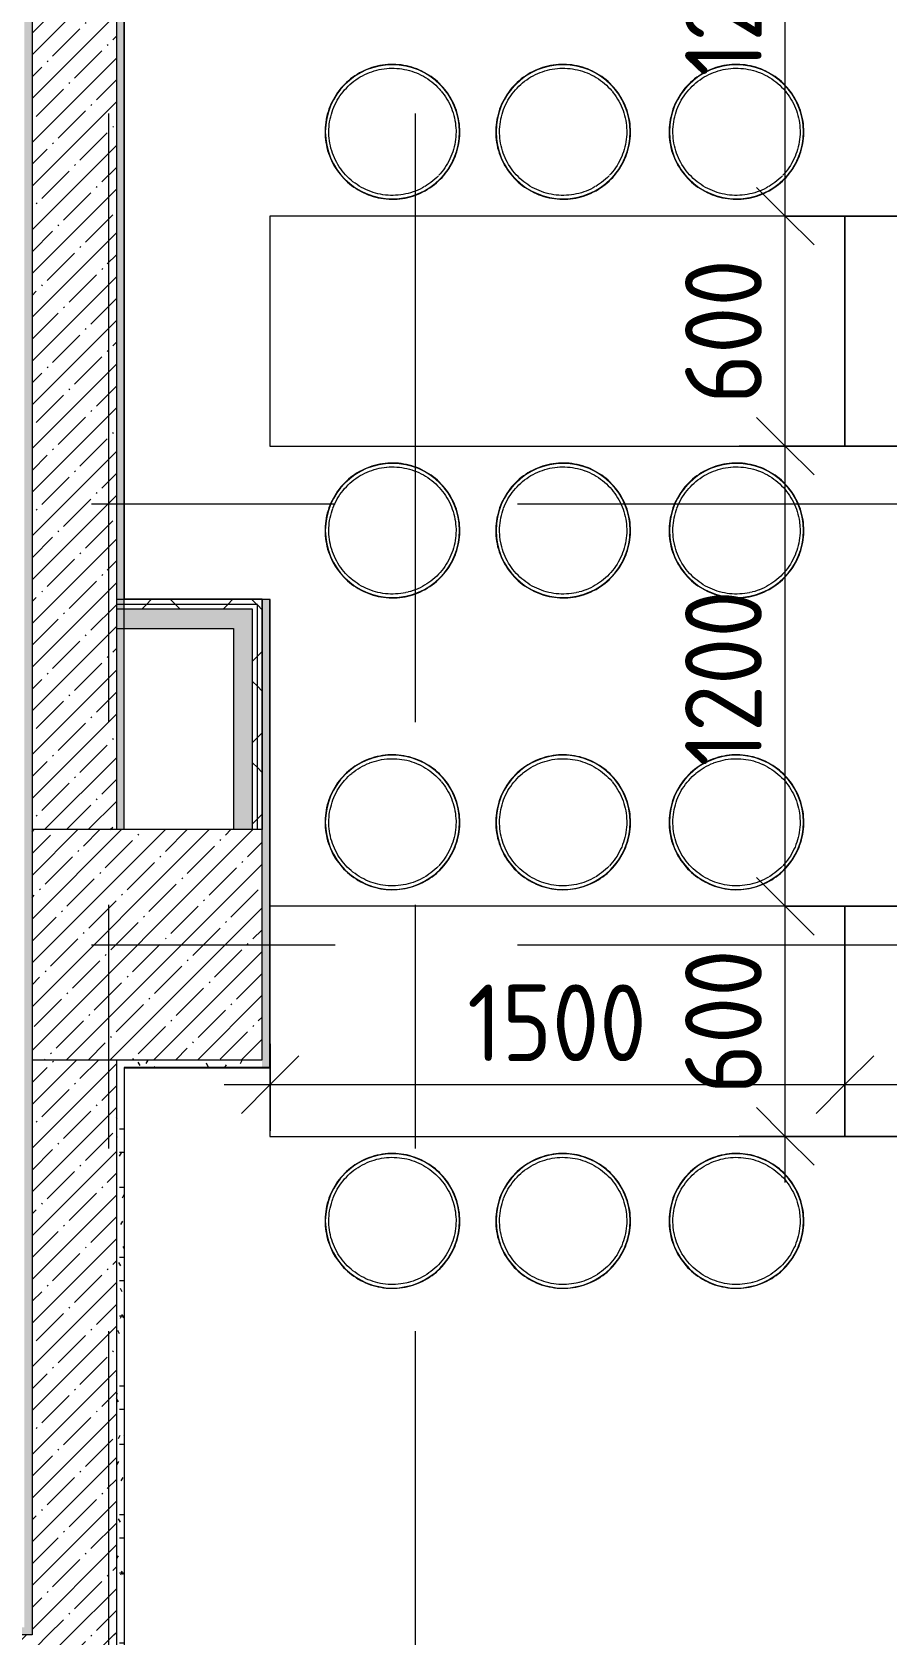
# Model space of a CAD drawing. Header units: millimetres. Extents: x 35840 to 252964, y -8553 to 29000.
# Drawn here: x 42160 to 44389, y 15200 to 19380 of the extents above; entities that cross this region are included whole.
import ezdxf

# ---------------------------------------------------------------- set-up
doc = ezdxf.new("R2010")
doc.units = ezdxf.units.MM
doc.linetypes.add('Осевая', pattern=[3175, 635, -476.25, 1587.5, -476.25])
for name, color, linetype, lineweight in [('A-ANNO-DIMS', 7, 'Continuous', 9), ('A-ANNO-DIMS-100', 7, 'Continuous', 9), ('A-WALL', 7, 'Continuous', 9), ('I-WALL', 7, 'Continuous', 9), ('S-COLS', 7, 'Continuous', 9), ('Оси-2', 7, 'Осевая', 9)]:
    doc.layers.add(name, color=color, linetype=linetype, lineweight=lineweight)
for name, color, linetype, lineweight, true_color in [('A-WALL-1', 9, 'Continuous', 9, 0x808080), ('A-WALL-FNSH-1', 9, 'Continuous', 9, 0x808080), ('I-FURN-1', 9, 'Continuous', 9, 0x808080)]:
    doc.layers.add(name, color=color, linetype=linetype, lineweight=lineweight, true_color=true_color)
doc.styles.add('ISOCPEUR_1', font='isocpeur.ttf', dxfattribs={"width": 0.9, "height": 200})
doc.dimstyles.new('ISO-2_0_0_9К_Средний_округл2', dxfattribs={"dimscale": 304.8, "dimtxt": 199.196235, "dimasz": 0.492126, "dimexe": 0.393701, "dimexo": 0, "dimgap": 0, "dimtad": 1, "dimdec": 0, "dimrnd": 10, "dimzin": 0, "dimdsep": 46, "dimtxsty": 'ISOCPEUR_1', "dimblk1": 'OBLIQUE', "dimblk2": 'OBLIQUE', "dimsah": 1, "dimcen": 0.09, "dimdle": 0.393701, "dimazin": 0, "dimtfac": 1, "dimtdec": 4, "dimtix": 1, "dimtmove": 0, "dimatfit": 3, "dimfxl": 1, "dimtvp": 1, "dimtolj": 1, "dimtzin": 0, "dimarcsym": 2})
pattern_1 = [(45, (600, 0), (-57.02463, 57.02463), []), (45, (657.025, 0), (-57.02463, 57.02463), [100.806, -20.161, 3.353, -16.808])]
pattern_2 = [(0, (600, 0), (121.92, 30.48), [10.058, -81.382, 10.058, -81.382, -487.68]), (0, (600, 0), (121.92, 30.48), [-182.88, 10.058, -172.822, 10.058, -81.382, -213.36]), (0, (600, 0), (121.92, 30.48), [-457.2, 10.058, -50.902, 10.058, -142.342]), (120, (645.72, 15.24), (-87.356454, 90.345817), [10.058, -81.382, 10.058, -81.382, -487.68]), (120, (645.72, 15.24), (-87.356454, 90.345817), [-182.88, 10.058, -172.822, 10.058, -81.382, -213.36]), (120, (645.72, 15.24), (-87.356454, 90.345817), [-457.2, 10.058, -50.902, 10.058, -142.342]), (240, (660.96, 76.2), (-34.563546, -120.825817), [10.058, -81.382, 10.058, -81.382, -487.68]), (240, (660.96, 76.2), (-34.563546, -120.825817), [-182.88, 10.058, -172.822, 10.058, -81.382, -213.36]), (240, (660.96, 76.2), (-34.563546, -120.825817), [-457.2, 10.058, -50.902, 10.058, -142.342])]
pattern_3 = [(45, (600, 0), (-106.066, 106.066), []), (135, (600, 0), (-106.066, -106.066), [])]

# ---------------------------------------------------------------- blocks, each defined once
blk = doc.blocks.new('BSC_Колонна _Прямоугольная - 600х600-V19-План расстановки мебели и оборудования 1 этажа в осях 12-23')
at = {"layer": 'S-COLS'}
h = blk.add_hatch(dxfattribs=at)
h.set_pattern_fill('FP_35', color=256, style=0, pattern_type=2)
h.set_pattern_definition([(45, (-41860, -17000), (-57.02463, 57.02463), []), (45, (-41802.975, -17000), (-57.02463, 57.02463), [100.806, -20.161, 3.353, -16.808])])
h.paths.add_polyline_path([(-300, -300), (300, -300), (300, 300), (-300, 300), (-300, 270.6)])
for p, q in [((300, 300), (-300, 300)), ((-300, 300), (-300, -300)), ((300, -300), (300, 300)), ((-300, -300), (300, -300))]:
    blk.add_line(p, q, dxfattribs=at)
blk = doc.blocks.new('Стол базовый прямоугольный - 1_216п-25420479-План расстановки мебели и оборудования 1 этажа в осях 12-23')
at = {"layer": 'I-FURN-1'}
for p, q in [((750, 300), (-750, 300)), ((-750, 300), (-750, -300)), ((750, -300), (750, 300)), ((-750, -300), (750, -300))]:
    blk.add_line(p, q, dxfattribs=at)
blk = doc.blocks.new('Стол базовый прямоугольный - 1_216п-V95-План расстановки мебели и оборудования 1 этажа в осях 12-23')
at = {"layer": 'I-FURN-1'}
for p, q in [((750, 300), (-750, 300)), ((-750, 300), (-750, -300)), ((750, 119.9), (750, 300)), ((-750, -300), (749.8, -300))]:
    blk.add_line(p, q, dxfattribs=at)
blk = doc.blocks.new('Stool _3_ - Aluminium Stool-V125-План расстановки мебели и оборудования 1 этажа в осях 12-23')
at = {"layer": 'I-FURN-1'}
blk.add_line((-1.2, 165.8), (3.8, 165.7), dxfattribs=at)
at = {"layer": 'I-FURN-1', "flags": 128}
for points in [[(175.8, 0), (175.7, 7), (175.2, 14), (174.5, 21), (173.6, 28), (172.3, 34.9), (170.8, 41.8), (169, 48.6), (166.9, 55.3), (164.5, 61.9), (161.9, 68.5), (159.1, 74.9), (155.9, 81.2), (152.6, 87.4), (148.9, 93.4), (145.1, 99.3), (141, 105), (136.7, 110.5), (132.2, 115.9), (127.4, 121.1), (122.5, 126.1), (117.3, 130.9), (112, 135.5), (106.5, 139.9), (100.8, 144), (95, 147.9), (89, 151.6), (82.9, 155), (76.6, 158.2), (70.2, 161.2), (63.7, 163.9), (57.1, 166.3), (50.4, 168.4), (43.6, 170.3), (36.8, 171.9), (29.9, 173.2), (22.9, 174.3), (15.9, 175.1), (8.9, 175.6), (1.9, 175.8), (-5.1, 175.7), (-12.2, 175.4), (-19.2, 174.8), (-26.1, 173.8), (-33.1, 172.7), (-39.9, 171.2), (-46.8, 169.5), (-53.5, 167.5), (-60.1, 165.2), (-66.7, 162.6), (-73.2, 159.9), (-79.5, 156.8), (-85.7, 153.5), (-91.8, 149.9), (-97.7, 146.2), (-103.5, 142.1), (-109.1, 137.9), (-114.5, 133.4), (-119.7, 128.7), (-124.8, 123.8), (-129.6, 118.7), (-134.3, 113.5), (-138.7, 108), (-142.9, 102.4), (-146.9, 96.6), (-150.6, 90.6), (-154.1, 84.5), (-157.4, 78.3), (-160.4, 71.9), (-163.2, 65.5), (-165.6, 58.9), (-167.9, 52.2), (-169.8, 45.5), (-171.5, 38.6), (-172.9, 31.7), (-174, 24.8), (-174.9, 17.8), (-175.5, 10.8), (-175.8, 3.8), (-175.8, 0)], [(-162.3, 33.7), (-161, 39.4), (-159.3, 45.8), (-157.4, 52.2), (-155.2, 58.4), (-152.7, 64.6), (-150, 70.6), (-147.1, 76.6), (-143.9, 82.4), (-140.5, 88.1), (-136.8, 93.6), (-133, 99), (-128.9, 104.3), (-124.6, 109.3), (-120.2, 114.2), (-115.5, 118.9), (-110.7, 123.5), (-105.9, 127.5)], [(-105.6, 127.8), (-100.4, 131.9), (-95.1, 135.8), (-89.6, 139.5), (-83.9, 143), (-78.1, 146.2), (-72.2, 149.2), (-66.2, 152), (-60.1, 154.5)], [(-59.6, 154.7), (-53.9, 156.8), (-47.5, 158.8), (-41.1, 160.6), (-34.7, 162.1), (-28.2, 163.4), (-21.6, 164.4), (-15, 165.1), (-8.4, 165.6), (-1.8, 165.8)], [(4.8, 165.7), (11.5, 165.4), (18.1, 164.8), (24.6, 164), (31.2, 162.8), (37.7, 161.5), (44.1, 159.8), (50.5, 157.9), (56.7, 155.8), (62.9, 153.4), (69, 150.8)], [(69.3, 150.6), (75, 147.9), (80.8, 144.8), (86.5, 141.4), (92.1, 137.8), (97.6, 134), (102.9, 130), (108, 125.8), (112.9, 121.4), (117.7, 116.8), (122.3, 112), (126.6, 107)], [(127.5, 106), (130.8, 101.9), (134.8, 96.5), (138.5, 91.1), (142.1, 85.5), (145.4, 79.7), (148.4, 73.8), (151.3, 67.8), (153.9, 61.7), (156.2, 55.5), (158.3, 49.2), (160.2, 42.9), (161.7, 36.4), (163.1, 29.9), (164.1, 23.4), (164.9, 16.8), (165.5, 10.2), (165.8, 3.6), (165.8, 0)], [(-175.8, 0), (-175.7, -7), (-175.2, -14), (-174.5, -21), (-173.6, -28), (-172.3, -34.9), (-170.8, -41.8), (-169, -48.6), (-166.9, -55.3), (-164.5, -61.9), (-161.9, -68.5), (-159.1, -74.9), (-155.9, -81.2), (-152.6, -87.4), (-148.9, -93.4), (-145.1, -99.3), (-141, -105), (-136.7, -110.5), (-132.2, -115.9), (-127.4, -121.1), (-122.5, -126.1), (-117.3, -130.9), (-112, -135.5), (-106.5, -139.9), (-100.8, -144), (-95, -147.9), (-89, -151.6), (-82.9, -155), (-76.6, -158.2), (-70.2, -161.2), (-63.7, -163.9), (-57.1, -166.3), (-50.4, -168.4), (-43.6, -170.3), (-36.8, -171.9), (-29.9, -173.2), (-22.9, -174.3), (-15.9, -175.1), (-8.9, -175.6), (-1.9, -175.8), (5.1, -175.7), (12.2, -175.4), (19.2, -174.8), (26.1, -173.8), (33.1, -172.7), (39.9, -171.2), (46.8, -169.5), (53.5, -167.5), (60.1, -165.2), (66.7, -162.6), (73.2, -159.9), (79.5, -156.8), (85.7, -153.5), (91.8, -149.9), (97.7, -146.2), (103.5, -142.1), (109.1, -137.9), (114.5, -133.4), (119.7, -128.7), (124.8, -123.8), (129.6, -118.7), (134.3, -113.5), (138.7, -108), (142.9, -102.4), (146.9, -96.6), (150.6, -90.6), (154.1, -84.5), (157.4, -78.3), (160.4, -71.9), (163.2, -65.5), (165.6, -58.9), (167.9, -52.2), (169.8, -45.5), (171.5, -38.6), (172.9, -31.7), (174, -24.8), (174.9, -17.8), (175.5, -10.8), (175.8, -3.8), (175.8, 0)], [(-165.8, 0), (-165.7, 6.6), (-165.3, 13.2), (-164.6, 19.8), (-163.7, 26.4), (-162.5, 32.9)], [(-44.1, -159.8), (-50.5, -157.9), (-56.7, -155.8), (-62.9, -153.4), (-69, -150.8), (-75, -147.9), (-80.8, -144.8), (-86.5, -141.4), (-92.1, -137.8), (-97.6, -134), (-102.9, -130), (-108, -125.8), (-112.9, -121.4), (-117.7, -116.8), (-122.3, -112), (-126.6, -107), (-130.8, -101.9), (-134.8, -96.5), (-138.5, -91.1), (-142.1, -85.5), (-145.4, -79.7), (-148.4, -73.8), (-151.3, -67.8), (-153.9, -61.7), (-156.2, -55.5), (-158.3, -49.2), (-160.2, -42.9), (-161.7, -36.4), (-163.1, -29.9), (-164.1, -23.4), (-164.9, -16.8), (-165.5, -10.2), (-165.8, -3.6), (-165.8, 0)], [(165.8, 0), (165.7, -6.6), (165.3, -13.2), (164.6, -19.8), (163.7, -26.4), (162.5, -32.9), (161, -39.4), (159.3, -45.8), (157.4, -52.2), (155.2, -58.4), (152.7, -64.6), (150, -70.6), (147.1, -76.6), (143.9, -82.4), (140.5, -88.1), (136.8, -93.6), (133, -99), (128.9, -104.3), (124.6, -109.3), (121, -113.4)], [(119.9, -114.5), (115.5, -118.9), (110.7, -123.5), (105.6, -127.8), (100.4, -131.9), (95.1, -135.8), (89.6, -139.5), (85, -142.3)], [(83.9, -143), (78.1, -146.2), (72.2, -149.2), (66.2, -152), (60.1, -154.5), (53.9, -156.8), (47.5, -158.8), (41.1, -160.6), (34.7, -162.1), (28.2, -163.4), (21.6, -164.4), (15, -165.1), (8.4, -165.6), (1.8, -165.8), (-4.8, -165.7), (-11.5, -165.4), (-18.1, -164.8), (-24.6, -164), (-31.2, -162.8), (-37.7, -161.5), (-44.1, -159.8)]]:
    blk.add_lwpolyline(points, dxfattribs=at)
at = {"layer": 'I-FURN-1'}
for start, end in [(360, 180), (0, 180), (180, 0), (180, 360)]:
    blk.add_arc((0, 0), 175, start, end, dxfattribs=at)
blk = doc.blocks.new('Stool _3_ - Aluminium Stool-V143-План расстановки мебели и оборудования 1 этажа в осях 12-23')
at = {"layer": 'I-FURN-1'}
blk.add_line((-1.2, 165.8), (3.8, 165.7), dxfattribs=at)
at = {"layer": 'I-FURN-1', "flags": 128}
for points in [[(175.8, 0), (175.7, 7), (175.2, 14), (174.5, 21), (173.6, 28), (172.3, 34.9), (170.8, 41.8), (169, 48.6), (166.9, 55.3), (164.5, 61.9), (161.9, 68.5), (159.1, 74.9), (155.9, 81.2), (152.6, 87.4), (148.9, 93.4), (145.1, 99.3), (141, 105), (136.7, 110.5), (132.2, 115.9), (127.4, 121.1), (122.5, 126.1), (117.3, 130.9), (112, 135.5), (106.5, 139.9), (100.8, 144), (95, 147.9), (89, 151.6), (82.9, 155), (76.6, 158.2), (70.2, 161.2), (63.7, 163.9), (57.1, 166.3), (50.4, 168.4), (43.6, 170.3), (36.8, 171.9), (29.9, 173.2), (22.9, 174.3), (15.9, 175.1), (8.9, 175.6), (1.9, 175.8), (-5.1, 175.7), (-12.2, 175.4), (-19.2, 174.8), (-26.1, 173.8), (-33.1, 172.7), (-39.9, 171.2), (-46.8, 169.5), (-53.5, 167.5), (-60.1, 165.2), (-66.7, 162.6), (-73.2, 159.9), (-79.5, 156.8), (-85.7, 153.5), (-91.8, 149.9), (-97.7, 146.2), (-103.5, 142.1), (-109.1, 137.9), (-114.5, 133.4), (-119.7, 128.7), (-124.8, 123.8), (-129.6, 118.7), (-134.3, 113.5), (-138.7, 108), (-142.9, 102.4), (-146.9, 96.6), (-150.6, 90.6), (-154.1, 84.5), (-157.4, 78.3), (-160.4, 71.9), (-163.2, 65.5), (-165.6, 58.9), (-167.9, 52.2), (-169.8, 45.5), (-171.5, 38.6), (-172.9, 31.7), (-174, 24.8), (-174.9, 17.8), (-175.5, 10.8), (-175.8, 3.8), (-175.8, 0)], [(-162.3, 33.7), (-161, 39.4), (-159.3, 45.8), (-157.4, 52.2), (-155.2, 58.4), (-152.7, 64.6), (-150, 70.6), (-147.1, 76.6), (-143.9, 82.4), (-140.5, 88.1), (-136.8, 93.6), (-133, 99), (-128.9, 104.3), (-124.6, 109.3), (-120.2, 114.2), (-115.5, 118.9), (-110.7, 123.5), (-105.9, 127.5)], [(-105.6, 127.8), (-100.4, 131.9), (-95.1, 135.8), (-89.6, 139.5), (-83.9, 143), (-78.1, 146.2), (-72.2, 149.2), (-66.2, 152), (-60.1, 154.5)], [(-59.6, 154.7), (-53.9, 156.8), (-47.5, 158.8), (-41.1, 160.6), (-34.7, 162.1), (-28.2, 163.4), (-21.6, 164.4), (-15, 165.1), (-8.4, 165.6), (-1.8, 165.8)], [(4.8, 165.7), (11.5, 165.4), (18.1, 164.8), (24.6, 164), (31.2, 162.8), (37.7, 161.5), (44.1, 159.8), (50.5, 157.9), (56.7, 155.8), (59.7, 154.6)], [(60, 154.5), (62.9, 153.4), (69, 150.8)], [(69.3, 150.6), (75, 147.9), (80.8, 144.8), (86.5, 141.4), (92.1, 137.8), (97.6, 134), (102.9, 130), (108, 125.8), (112.9, 121.4), (117.7, 116.8), (122.3, 112), (126.6, 107)], [(127.5, 106), (130.8, 101.9), (134.8, 96.5), (138.5, 91.1), (142.1, 85.5), (145.4, 79.7), (148.4, 73.8), (151.3, 67.8), (153.9, 61.7), (156.2, 55.5), (158.3, 49.2), (160.2, 42.9), (161.7, 36.4), (163.1, 29.9), (164.1, 23.4), (164.9, 16.8), (165.5, 10.2), (165.8, 3.6), (165.8, 0)], [(-175.8, 0), (-175.7, -7), (-175.2, -14), (-174.5, -21), (-173.6, -28), (-172.3, -34.9), (-170.8, -41.8), (-169, -48.6), (-166.9, -55.3), (-164.5, -61.9), (-161.9, -68.5), (-159.1, -74.9), (-155.9, -81.2), (-152.6, -87.4), (-148.9, -93.4), (-145.1, -99.3), (-141, -105), (-136.7, -110.5), (-132.2, -115.9), (-127.4, -121.1), (-122.5, -126.1), (-117.3, -130.9), (-112, -135.5), (-106.5, -139.9), (-100.8, -144), (-95, -147.9), (-89, -151.6), (-82.9, -155), (-76.6, -158.2), (-70.2, -161.2), (-63.7, -163.9), (-57.1, -166.3), (-50.4, -168.4), (-43.6, -170.3), (-36.8, -171.9), (-29.9, -173.2), (-22.9, -174.3), (-15.9, -175.1), (-8.9, -175.6), (-1.9, -175.8), (5.1, -175.7), (12.2, -175.4), (19.2, -174.8), (26.1, -173.8), (33.1, -172.7), (39.9, -171.2), (46.8, -169.5), (53.5, -167.5), (60.1, -165.2), (66.7, -162.6), (73.2, -159.9), (79.5, -156.8), (85.7, -153.5), (91.8, -149.9), (97.7, -146.2), (103.5, -142.1), (109.1, -137.9), (114.5, -133.4), (119.7, -128.7), (124.8, -123.8), (129.6, -118.7), (134.3, -113.5), (138.7, -108), (142.9, -102.4), (146.9, -96.6), (150.6, -90.6), (154.1, -84.5), (157.4, -78.3), (160.4, -71.9), (163.2, -65.5), (165.6, -58.9), (167.9, -52.2), (169.8, -45.5), (171.5, -38.6), (172.9, -31.7), (174, -24.8), (174.9, -17.8), (175.5, -10.8), (175.8, -3.8), (175.8, 0)], [(-165.8, 0), (-165.7, 6.6), (-165.3, 13.2), (-164.6, 19.8), (-163.7, 26.4), (-162.5, 32.9)], [(-44.1, -159.8), (-50.5, -157.9), (-56.7, -155.8), (-62.9, -153.4), (-69, -150.8), (-75, -147.9), (-80.8, -144.8), (-86.5, -141.4), (-92.1, -137.8), (-97.6, -134), (-102.9, -130), (-108, -125.8), (-112.9, -121.4), (-117.7, -116.8), (-122.3, -112), (-126.6, -107), (-130.8, -101.9), (-134.8, -96.5), (-138.5, -91.1), (-142.1, -85.5), (-145.4, -79.7), (-148.4, -73.8), (-151.3, -67.8), (-153.9, -61.7), (-156.2, -55.5), (-158.3, -49.2), (-160.2, -42.9), (-161.7, -36.4), (-163.1, -29.9), (-164.1, -23.4), (-164.9, -16.8), (-165.5, -10.2), (-165.8, -3.6), (-165.8, 0)], [(165.8, 0), (165.7, -6.6), (165.3, -13.2), (164.6, -19.8), (163.7, -26.4), (162.5, -32.9), (161, -39.4), (159.3, -45.8), (157.4, -52.2), (155.2, -58.4), (152.7, -64.6), (150, -70.6), (147.1, -76.6), (143.9, -82.4), (140.5, -88.1), (136.8, -93.6), (133, -99), (128.9, -104.3), (124.6, -109.3), (121, -113.4)], [(119.9, -114.5), (115.5, -118.9), (110.7, -123.5), (105.6, -127.8), (100.4, -131.9), (95.1, -135.8), (89.6, -139.5), (85, -142.3)], [(83.9, -143), (78.1, -146.2), (72.2, -149.2), (66.2, -152), (60.1, -154.5), (53.9, -156.8), (47.5, -158.8), (41.1, -160.6), (34.7, -162.1), (28.2, -163.4), (21.6, -164.4), (15, -165.1), (8.4, -165.6), (1.8, -165.8), (-4.8, -165.7), (-11.5, -165.4), (-18.1, -164.8), (-24.6, -164), (-31.2, -162.8), (-37.7, -161.5), (-44.1, -159.8)]]:
    blk.add_lwpolyline(points, dxfattribs=at)
at = {"layer": 'I-FURN-1'}
for start, end in [(360, 180), (0, 180), (180, 0), (180, 360)]:
    blk.add_arc((0, 0), 175, start, end, dxfattribs=at)
blk = doc.blocks.new('Stool _3_ - Aluminium Stool-25469124-План расстановки мебели и оборудования 1 этажа в осях 12-23')
at = {"layer": 'I-FURN-1'}
blk.add_line((41.1, -160.6), (34.7, -162.1), dxfattribs=at)
at = {"layer": 'I-FURN-1', "flags": 128}
for points in [[(175.8, 0), (175.7, 7), (175.2, 14), (174.5, 21), (173.6, 28), (172.3, 34.9), (170.8, 41.8), (169, 48.6), (166.9, 55.3), (164.5, 61.9), (161.9, 68.5), (159.1, 74.9), (155.9, 81.2), (152.6, 87.4), (148.9, 93.4), (145.1, 99.3), (141, 105), (136.7, 110.5), (132.2, 115.9), (127.4, 121.1), (122.5, 126.1), (117.3, 130.9), (112, 135.5), (106.5, 139.9), (100.8, 144), (95, 147.9), (89, 151.6), (82.9, 155), (76.6, 158.2), (70.2, 161.2), (63.7, 163.9), (57.1, 166.3), (50.4, 168.4), (43.6, 170.3), (36.8, 171.9), (29.9, 173.2), (22.9, 174.3), (15.9, 175.1), (8.9, 175.6), (1.9, 175.8), (-5.1, 175.7), (-12.2, 175.4), (-19.2, 174.8), (-26.1, 173.8), (-33.1, 172.7), (-39.9, 171.2), (-46.8, 169.5), (-53.5, 167.5), (-60.1, 165.2), (-66.7, 162.6), (-73.2, 159.9), (-79.5, 156.8), (-85.7, 153.5), (-91.8, 149.9), (-97.7, 146.2), (-103.5, 142.1), (-109.1, 137.9), (-114.5, 133.4), (-119.7, 128.7), (-124.8, 123.8), (-129.6, 118.7), (-134.3, 113.5), (-138.7, 108), (-142.9, 102.4), (-146.9, 96.6), (-150.6, 90.6), (-154.1, 84.5), (-157.4, 78.3), (-160.4, 71.9), (-163.2, 65.5), (-165.6, 58.9), (-167.9, 52.2), (-169.8, 45.5), (-171.5, 38.6), (-172.9, 31.7), (-174, 24.8), (-174.9, 17.8), (-175.5, 10.8), (-175.8, 3.8), (-175.8, 0)], [(-155.2, 58.4), (-152.7, 64.6), (-150, 70.6), (-147.1, 76.6), (-143.9, 82.4), (-140.5, 88.1), (-136.8, 93.6), (-133, 99), (-128.9, 104.3), (-124.6, 109.3), (-120.2, 114.2), (-115.5, 118.9), (-110.7, 123.5), (-105.6, 127.8), (-100.4, 131.9), (-95.1, 135.8), (-89.6, 139.5), (-83.9, 143)], [(-83.9, 143), (-78.1, 146.2), (-72.2, 149.2), (-66.2, 152), (-60.1, 154.5), (-53.9, 156.8), (-47.5, 158.8), (-41.1, 160.6), (-34.7, 162.1), (-28.2, 163.4), (-21.6, 164.4), (-15.3, 165.1)], [(-15, 165.1), (-8.4, 165.6), (-1.8, 165.8), (4.8, 165.7), (11.5, 165.4), (18.1, 164.8), (24.6, 164), (31.2, 162.8), (37.7, 161.5), (44.1, 159.8), (50.5, 157.9), (56.7, 155.8)], [(57.5, 155.5), (62.9, 153.4), (69, 150.8), (75, 147.9), (80.8, 144.8), (86.5, 141.4), (92.1, 137.8), (97.6, 134)], [(97.6, 134), (102.9, 130), (108, 125.8), (112.9, 121.4), (117.7, 116.8), (122.3, 112), (126.6, 107), (130.8, 101.9), (134.8, 96.5), (138.5, 91.1), (142.1, 85.5), (145.4, 79.7), (148.4, 73.8), (151.3, 67.8), (153.9, 61.7), (156.2, 55.5), (158.3, 49.2), (160.2, 42.9), (161.7, 36.4), (163.1, 29.9), (164.1, 23.4), (164.8, 17.6)], [(-165.8, 0), (-165.7, 6.6), (-165.3, 13.2), (-164.6, 19.8), (-163.7, 26.4), (-162.5, 32.9), (-161, 39.4), (-159.3, 45.8), (-157.4, 52.2), (-155.5, 57.4)], [(-175.8, 0), (-175.7, -7), (-175.2, -14), (-174.5, -21), (-173.6, -28), (-172.3, -34.9), (-170.8, -41.8), (-169, -48.6), (-166.9, -55.3), (-164.5, -61.9), (-161.9, -68.5), (-159.1, -74.9), (-155.9, -81.2), (-152.6, -87.4), (-148.9, -93.4), (-145.1, -99.3), (-141, -105), (-136.7, -110.5), (-132.2, -115.9), (-127.4, -121.1), (-122.5, -126.1), (-117.3, -130.9), (-112, -135.5), (-106.5, -139.9), (-100.8, -144), (-95, -147.9), (-89, -151.6), (-82.9, -155), (-76.6, -158.2), (-70.2, -161.2), (-63.7, -163.9), (-57.1, -166.3), (-50.4, -168.4), (-43.6, -170.3), (-36.8, -171.9), (-29.9, -173.2), (-22.9, -174.3), (-15.9, -175.1), (-8.9, -175.6), (-1.9, -175.8), (5.1, -175.7), (12.2, -175.4), (19.2, -174.8), (26.1, -173.8), (33.1, -172.7), (39.9, -171.2), (46.8, -169.5), (53.5, -167.5), (60.1, -165.2), (66.7, -162.6), (73.2, -159.9), (79.5, -156.8), (85.7, -153.5), (91.8, -149.9), (97.7, -146.2), (103.5, -142.1), (109.1, -137.9), (114.5, -133.4), (119.7, -128.7), (124.8, -123.8), (129.6, -118.7), (134.3, -113.5), (138.7, -108), (142.9, -102.4), (146.9, -96.6), (150.6, -90.6), (154.1, -84.5), (157.4, -78.3), (160.4, -71.9), (163.2, -65.5), (165.6, -58.9), (167.9, -52.2), (169.8, -45.5), (171.5, -38.6), (172.9, -31.7), (174, -24.8), (174.9, -17.8), (175.5, -10.8), (175.8, -3.8), (175.8, 0)], [(-163.1, -29.9), (-164.1, -23.4), (-164.9, -16.8), (-165.5, -10.2), (-165.8, -3.6), (-165.8, 0)], [(165.8, 0), (165.7, -6.6), (165.3, -13.2), (164.6, -19.8), (163.7, -26.4), (162.5, -32.9), (161, -39.4), (159.3, -45.8), (157.4, -52.2), (155.2, -58.4), (152.7, -64.6), (150, -70.6), (147.1, -76.6), (143.9, -82.4), (140.5, -88.1), (136.8, -93.6), (133, -99), (128.9, -104.3), (124.6, -109.3), (120.2, -114.2), (115.5, -118.9), (110.7, -123.5), (105.6, -127.8), (100.4, -131.9), (95.1, -135.8), (89.6, -139.5), (83.9, -143), (78.1, -146.2), (72.2, -149.2), (66.2, -152), (60.1, -154.5)], [(164.9, 16.8), (165.5, 10.2), (165.8, 3.6), (165.8, 0)], [(33.7, -162.3), (28.2, -163.4), (21.6, -164.4), (15, -165.1), (8.4, -165.6), (1.8, -165.8), (-4.8, -165.7), (-11.5, -165.4), (-18.1, -164.8), (-24.6, -164), (-31.2, -162.8), (-37.7, -161.5), (-44.1, -159.8), (-50.5, -157.9), (-56.7, -155.8), (-62.9, -153.4), (-69, -150.8), (-75, -147.9), (-80.8, -144.8), (-86.5, -141.4), (-92.1, -137.8), (-97.6, -134), (-102.9, -130), (-108, -125.8), (-112.9, -121.4), (-117.7, -116.8), (-122.3, -112), (-126.6, -107), (-130.8, -101.9), (-134.8, -96.5), (-138.5, -91.1), (-142.1, -85.5), (-145.4, -79.7), (-148.4, -73.8), (-151.3, -67.8), (-153.9, -61.7), (-156.2, -55.5), (-158.3, -49.2), (-160.2, -42.9), (-161.7, -36.4), (-162.9, -30.6)], [(59.6, -154.7), (53.9, -156.8), (47.5, -158.8), (41.7, -160.4)]]:
    blk.add_lwpolyline(points, dxfattribs=at)
at = {"layer": 'I-FURN-1'}
for start, end in [(0, 180), (360, 180), (180, 0), (180, 360)]:
    blk.add_arc((0, 0), 175, start, end, dxfattribs=at)
blk = doc.blocks.new('Stool _3_ - Aluminium Stool-V144-План расстановки мебели и оборудования 1 этажа в осях 12-23')
at = {"layer": 'I-FURN-1'}
blk.add_line((41.1, -160.6), (34.7, -162.1), dxfattribs=at)
at = {"layer": 'I-FURN-1', "flags": 128}
for points in [[(175.8, 0), (175.7, 7), (175.2, 14), (174.5, 21), (173.6, 28), (172.3, 34.9), (170.8, 41.8), (169, 48.6), (166.9, 55.3), (164.5, 61.9), (161.9, 68.5), (159.1, 74.9), (155.9, 81.2), (152.6, 87.4), (148.9, 93.4), (145.1, 99.3), (141, 105), (136.7, 110.5), (132.2, 115.9), (127.4, 121.1), (122.5, 126.1), (117.3, 130.9), (112, 135.5), (106.5, 139.9), (100.8, 144), (95, 147.9), (89, 151.6), (82.9, 155), (76.6, 158.2), (70.2, 161.2), (63.7, 163.9), (57.1, 166.3), (50.4, 168.4), (43.6, 170.3), (36.8, 171.9), (29.9, 173.2), (22.9, 174.3), (15.9, 175.1), (8.9, 175.6), (1.9, 175.8), (-5.1, 175.7), (-12.2, 175.4), (-19.2, 174.8), (-26.1, 173.8), (-33.1, 172.7), (-39.9, 171.2), (-46.8, 169.5), (-53.5, 167.5), (-60.1, 165.2), (-66.7, 162.6), (-73.2, 159.9), (-79.5, 156.8), (-85.7, 153.5), (-91.8, 149.9), (-97.7, 146.2), (-103.5, 142.1), (-109.1, 137.9), (-114.5, 133.4), (-119.7, 128.7), (-124.8, 123.8), (-129.6, 118.7), (-134.3, 113.5), (-138.7, 108), (-142.9, 102.4), (-146.9, 96.6), (-150.6, 90.6), (-154.1, 84.5), (-157.4, 78.3), (-160.4, 71.9), (-163.2, 65.5), (-165.6, 58.9), (-167.9, 52.2), (-169.8, 45.5), (-171.5, 38.6), (-172.9, 31.7), (-174, 24.8), (-174.9, 17.8), (-175.5, 10.8), (-175.8, 3.8), (-175.8, 0)], [(-155.2, 58.4), (-152.7, 64.6), (-150, 70.6), (-147.1, 76.6), (-143.9, 82.4), (-140.5, 88.1), (-136.8, 93.6), (-133, 99), (-128.9, 104.3), (-124.6, 109.3), (-120.2, 114.2), (-115.5, 118.9), (-110.7, 123.5), (-105.6, 127.8), (-100.4, 131.9), (-95.1, 135.8), (-89.6, 139.5), (-83.9, 143)], [(-83.9, 143), (-78.1, 146.2), (-72.2, 149.2), (-66.2, 152), (-60.1, 154.5), (-53.9, 156.8), (-47.5, 158.8), (-41.1, 160.6), (-34.7, 162.1), (-28.2, 163.4), (-21.6, 164.4), (-15.3, 165.1)], [(-15, 165.1), (-8.4, 165.6), (-1.8, 165.8), (4.8, 165.7), (11.5, 165.4), (18.1, 164.8), (24.6, 164), (31.2, 162.8), (37.7, 161.5), (44.1, 159.8), (50.5, 157.9), (56.7, 155.8)], [(57.5, 155.5), (62.9, 153.4), (69, 150.8), (75, 147.9), (80.8, 144.8), (86.5, 141.4), (92.1, 137.8), (97.6, 134)], [(97.6, 134), (102.9, 130), (108, 125.8), (112.9, 121.4), (117.7, 116.8), (122.3, 112), (126.6, 107), (130.8, 101.9), (134.8, 96.5), (138.5, 91.1), (142.1, 85.5), (145.4, 79.7), (148.4, 73.8), (151.3, 67.8), (153.9, 61.7), (156.2, 55.5), (158.3, 49.2), (160.2, 42.9), (161.7, 36.4), (163.1, 29.9), (164.1, 23.4), (164.8, 17.6)], [(-165.8, 0), (-165.7, 6.6), (-165.3, 13.2), (-164.6, 19.8), (-163.7, 26.4), (-162.5, 32.9), (-161, 39.4), (-159.3, 45.8), (-157.4, 52.2), (-155.5, 57.4)], [(-175.8, 0), (-175.7, -7), (-175.2, -14), (-174.5, -21), (-173.6, -28), (-172.3, -34.9), (-170.8, -41.8), (-169, -48.6), (-166.9, -55.3), (-164.5, -61.9), (-161.9, -68.5), (-159.1, -74.9), (-155.9, -81.2), (-152.6, -87.4), (-148.9, -93.4), (-145.1, -99.3), (-141, -105), (-136.7, -110.5), (-132.2, -115.9), (-127.4, -121.1), (-122.5, -126.1), (-117.3, -130.9), (-112, -135.5), (-106.5, -139.9), (-100.8, -144), (-95, -147.9), (-89, -151.6), (-82.9, -155), (-76.6, -158.2), (-70.2, -161.2), (-63.7, -163.9), (-57.1, -166.3), (-50.4, -168.4), (-43.6, -170.3), (-36.8, -171.9), (-29.9, -173.2), (-22.9, -174.3), (-15.9, -175.1), (-8.9, -175.6), (-1.9, -175.8), (5.1, -175.7), (12.2, -175.4), (19.2, -174.8), (26.1, -173.8), (33.1, -172.7), (39.9, -171.2), (46.8, -169.5), (53.5, -167.5), (60.1, -165.2), (66.7, -162.6), (73.2, -159.9), (79.5, -156.8), (85.7, -153.5), (91.8, -149.9), (97.7, -146.2), (103.5, -142.1), (109.1, -137.9), (114.5, -133.4), (119.7, -128.7), (124.8, -123.8), (129.6, -118.7), (134.3, -113.5), (138.7, -108), (142.9, -102.4), (146.9, -96.6), (150.6, -90.6), (154.1, -84.5), (157.4, -78.3), (160.4, -71.9), (163.2, -65.5), (165.6, -58.9), (167.9, -52.2), (169.8, -45.5), (171.5, -38.6), (172.9, -31.7), (174, -24.8), (174.9, -17.8), (175.5, -10.8), (175.8, -3.8), (175.8, 0)], [(-163.1, -29.9), (-164.1, -23.4), (-164.9, -16.8), (-165.5, -10.2), (-165.8, -3.6), (-165.8, 0)], [(165.8, 0), (165.7, -6.6), (165.3, -13.2), (164.6, -19.8), (163.7, -26.4), (162.5, -32.9), (161, -39.4), (159.3, -45.8), (157.4, -52.2), (155.2, -58.4), (152.7, -64.6), (150, -70.6), (147.1, -76.6), (143.9, -82.4), (140.5, -88.1), (136.8, -93.6), (133, -99), (128.9, -104.3), (124.6, -109.3), (120.2, -114.2), (115.5, -118.9), (110.7, -123.5), (105.6, -127.8), (100.4, -131.9), (95.1, -135.8), (89.6, -139.5), (83.9, -143), (78.1, -146.2), (72.2, -149.2), (66.2, -152), (60.1, -154.5), (60, -154.6)], [(164.9, 16.8), (165.5, 10.2), (165.8, 3.6), (165.8, 0)], [(33.7, -162.3), (28.2, -163.4), (21.6, -164.4), (15, -165.1), (8.4, -165.6), (1.8, -165.8), (-4.8, -165.7), (-11.5, -165.4), (-18.1, -164.8), (-24.6, -164), (-31.2, -162.8), (-37.7, -161.5), (-44.1, -159.8), (-50.5, -157.9), (-56.7, -155.8), (-62.9, -153.4), (-69, -150.8), (-75, -147.9), (-80.8, -144.8), (-86.5, -141.4), (-92.1, -137.8), (-97.6, -134), (-102.9, -130), (-108, -125.8), (-112.9, -121.4), (-117.7, -116.8), (-122.3, -112), (-126.6, -107), (-130.8, -101.9), (-134.8, -96.5), (-138.5, -91.1), (-142.1, -85.5), (-145.4, -79.7), (-148.4, -73.8), (-151.3, -67.8), (-153.9, -61.7), (-156.2, -55.5), (-158.3, -49.2), (-160.2, -42.9), (-161.7, -36.4), (-162.9, -30.6)], [(59.6, -154.7), (53.9, -156.8), (47.5, -158.8), (41.7, -160.4)]]:
    blk.add_lwpolyline(points, dxfattribs=at)
at = {"layer": 'I-FURN-1'}
for start, end in [(0, 180), (360, 180), (180, 0), (180, 360)]:
    blk.add_arc((0, 0), 175, start, end, dxfattribs=at)
blk = doc.blocks.new('DIMBLOCK86-План расстановки мебели и оборудования 1 этажа в осях 12-23')
at = {"layer": 'A-ANNO-DIMS-100', "lineweight": 20}
for p, q in [((44124.3, 17100.1), (44049.3, 17175.1)), ((44124.3, 17100.1), (44199.3, 17025.1)), ((44124.3, 16500.1), (44049.3, 16575.1)), ((44124.3, 16500.1), (44199.3, 16425.1))]:
    blk.add_line(p, q, dxfattribs=at)
at = {"layer": 'A-ANNO-DIMS-100'}
for p, q in [((45779.8, 17100.1), (44004.3, 17100.1)), ((44124.3, 16380.1), (44124.3, 17100.1)), ((44124.3, 17100.1), (45779.8, 17100.1)), ((45779.8, 16500.1), (44004.3, 16500.1)), ((44124.3, 16500.1), (45779.8, 16500.1))]:
    blk.add_line(p, q, dxfattribs=at)
at = {"layer": 'A-ANNO-DIMS-100', "color": 0, "insert": (43863, 16610.5), "char_height": 200, "width": 455.087, "attachment_point": 1, "rotation": 90, "line_spacing_factor": 1.149209, "style": 'ISOCPEUR_1'}
blk.add_mtext('600', dxfattribs=at)
blk = doc.blocks.new('_Oblique')
at = {"color": 0, "linetype": 'ByBlock', "lineweight": -2}
blk.add_line((-0.5, -0.5), (0.5, 0.5), dxfattribs=at)
blk = doc.blocks.new('DIMBLOCK87-План расстановки мебели и оборудования 1 этажа в осях 12-23')
at = {"layer": 'A-ANNO-DIMS-100', "lineweight": 20}
for p, q in [((44124.3, 18300), (44049.3, 18375)), ((44124.3, 18300), (44199.3, 18225)), ((44124.3, 17100.1), (44049.3, 17175.1)), ((44124.3, 17100.1), (44199.3, 17025.1))]:
    blk.add_line(p, q, dxfattribs=at)
at = {"layer": 'A-ANNO-DIMS-100'}
for p, q in [((45779.8, 18300), (44004.3, 18300)), ((44124.3, 17100.1), (44124.3, 18300)), ((44124.3, 18300), (45779.8, 18300)), ((45779.8, 17100.1), (44004.3, 17100.1)), ((44124.3, 17100.1), (45779.8, 17100.1))]:
    blk.add_line(p, q, dxfattribs=at)
at = {"layer": 'A-ANNO-DIMS-100', "color": 0, "insert": (43863, 17464.5), "char_height": 200, "width": 565.411, "attachment_point": 1, "rotation": 90, "line_spacing_factor": 1.149209, "style": 'ISOCPEUR_1'}
blk.add_mtext('1200', dxfattribs=at)
blk = doc.blocks.new('DIMBLOCK88-План расстановки мебели и оборудования 1 этажа в осях 12-23')
at = {"layer": 'A-ANNO-DIMS-100', "lineweight": 20}
for p, q in [((44124.3, 18900), (44049.3, 18975)), ((44124.3, 18900), (44199.3, 18825)), ((44124.3, 18300), (44049.3, 18375)), ((44124.3, 18300), (44199.3, 18225))]:
    blk.add_line(p, q, dxfattribs=at)
at = {"layer": 'A-ANNO-DIMS-100'}
for p, q in [((45779.8, 18900), (44004.3, 18900)), ((44124.3, 18300), (44124.3, 18900)), ((44124.3, 18900), (45779.8, 18900)), ((45779.8, 18300), (44004.3, 18300)), ((44124.3, 18300), (45779.8, 18300))]:
    blk.add_line(p, q, dxfattribs=at)
at = {"layer": 'A-ANNO-DIMS-100', "color": 0, "insert": (43863, 18410.4), "char_height": 200, "width": 455.087, "attachment_point": 1, "rotation": 90, "line_spacing_factor": 1.149209, "style": 'ISOCPEUR_1'}
blk.add_mtext('600', dxfattribs=at)
blk = doc.blocks.new('DIMBLOCK89-План расстановки мебели и оборудования 1 этажа в осях 12-23')
at = {"layer": 'A-ANNO-DIMS-100', "lineweight": 20}
for p, q in [((44124.3, 20100), (44049.3, 20175)), ((44124.3, 20100), (44199.3, 20025)), ((44124.3, 18900), (44049.3, 18975)), ((44124.3, 18900), (44199.3, 18825))]:
    blk.add_line(p, q, dxfattribs=at)
at = {"layer": 'A-ANNO-DIMS-100'}
for p, q in [((45779.8, 20100), (44004.3, 20100)), ((44124.3, 18900), (44124.3, 20100)), ((44124.3, 20100), (45779.8, 20100)), ((45779.8, 18900), (44004.3, 18900)), ((44124.3, 18900), (45779.8, 18900))]:
    blk.add_line(p, q, dxfattribs=at)
at = {"layer": 'A-ANNO-DIMS-100', "color": 0, "insert": (43863, 19264.4), "char_height": 200, "width": 565.411, "attachment_point": 1, "rotation": 90, "line_spacing_factor": 1.149209, "style": 'ISOCPEUR_1'}
blk.add_mtext('1200', dxfattribs=at)
blk = doc.blocks.new('DIMBLOCK112-План расстановки мебели и оборудования 1 этажа в осях 12-23')
at = {"layer": 'A-ANNO-DIMS-100'}
for p, q in [((42781, 16741.1), (42781, 16515)), ((42781, 16635), (42781, 16741.1)), ((44279.8, 16741.1), (44279.8, 16515)), ((44279.8, 16635), (44279.8, 16741.1)), ((42661, 16635), (44279.8, 16635))]:
    blk.add_line(p, q, dxfattribs=at)
at = {"layer": 'A-ANNO-DIMS-100', "lineweight": 20}
for p, q in [((42781, 16635), (42856, 16710)), ((44279.8, 16635), (44354.8, 16710)), ((42781, 16635), (42706, 16560)), ((44279.8, 16635), (44204.8, 16560))]:
    blk.add_line(p, q, dxfattribs=at)
at = {"layer": 'A-ANNO-DIMS-100', "color": 0, "insert": (43294.8, 16896.3), "char_height": 200, "width": 565.411, "attachment_point": 1, "line_spacing_factor": 1.149209, "style": 'ISOCPEUR_1'}
blk.add_mtext('1500', dxfattribs=at)
blk = doc.blocks.new('DIMBLOCK113-План расстановки мебели и оборудования 1 этажа в осях 12-23')
at = {"layer": 'A-ANNO-DIMS-100'}
for p, q in [((44279.8, 16741.1), (44279.8, 16515)), ((44279.8, 16635), (44279.8, 16741.1)), ((45779.8, 16741.1), (45779.8, 16515)), ((45779.8, 16635), (45779.8, 16741.1)), ((44279.8, 16635), (45779.8, 16635))]:
    blk.add_line(p, q, dxfattribs=at)
at = {"layer": 'A-ANNO-DIMS-100', "lineweight": 20}
for p, q in [((44279.8, 16635), (44354.8, 16710)), ((45779.8, 16635), (45854.8, 16710)), ((44279.8, 16635), (44204.8, 16560)), ((45779.8, 16635), (45704.8, 16560))]:
    blk.add_line(p, q, dxfattribs=at)
at = {"layer": 'A-ANNO-DIMS-100', "color": 0, "insert": (44794.2, 16896.3), "char_height": 200, "width": 565.411, "attachment_point": 1, "line_spacing_factor": 1.149209, "style": 'ISOCPEUR_1'}
blk.add_mtext('1500', dxfattribs=at)

msp = doc.modelspace()

# ---------------------------------------------------------------- hatches: boundary and pattern name
at = {"layer": 'I-WALL'}
h = msp.add_hatch(dxfattribs=at)
h.set_pattern_fill('FP_85', color=256, style=0, pattern_type=2)
h.set_pattern_definition(pattern_2)
h.paths.add_polyline_path([(42140, 15220), (42160, 15220), (42160, 23400), (42140, 23400), (42140, 17270.6)])
h = msp.add_hatch(dxfattribs=at)
h.set_pattern_fill('FP_85', color=256, style=0, pattern_type=2)
h.set_pattern_definition(pattern_2)
h.paths.add_polyline_path([(42780, 16680), (42780, 17900), (42760, 17900), (42760, 16680)])
h.paths.add_polyline_path([(42780, 19700), (42780, 20300), (42760, 20300), (42760, 19700)])
h.paths.add_polyline_path([(42780, 22100), (42780, 23300), (42760, 23300), (42760, 22100)])
h = msp.add_hatch(dxfattribs=at)
h.set_pattern_fill('FP_1', color=256, style=0, pattern_type=2)
h.set_pattern_definition(pattern_1)
h.paths.add_polyline_path([(42160, 17300), (42380, 17300), (42380, 22700), (42160, 22700), (42160, 19339)])
h = msp.add_hatch(dxfattribs=at)
h.set_pattern_fill('FP_85', color=256, style=0, pattern_type=2)
h.set_pattern_definition(pattern_2)
h.paths.add_polyline_path([(42380, 17300), (42400, 17300), (42400, 22700), (42380, 22700), (42380, 17825)])
h = msp.add_hatch(dxfattribs=at)
h.set_pattern_fill('FP_87', color=256, style=0, pattern_type=2)
h.set_pattern_definition(pattern_3)
h.paths.add_polyline_path([(42380, 17887.5), (42747.5, 17887.5), (42747.5, 17900), (42380, 17900)])
h = msp.add_hatch(dxfattribs=at)
h.set_pattern_fill('FP_87', color=256, style=0, pattern_type=2)
h.set_pattern_definition(pattern_3)
h.paths.add_polyline_path([(42747.5, 17300), (42760, 17300), (42760, 17900), (42747.5, 17900), (42747.5, 17887.5)])
h = msp.add_hatch(dxfattribs=at)
h.set_pattern_fill('FP_87', color=256, style=0, pattern_type=2)
h.set_pattern_definition(pattern_3)
h.paths.add_polyline_path([(42380, 17875), (42735, 17875), (42735, 17887.5), (42380, 17887.5)])
for points in [[(42685, 17825), (42685, 17875), (42380, 17875), (42380, 17825)], [(42735, 17300), (42735, 17875), (42685, 17875), (42685, 17300)]]:
    msp.add_hatch(color=256, dxfattribs=at).paths.add_polyline_path(points)
h = msp.add_hatch(dxfattribs=at)
h.set_pattern_fill('FP_87', color=256, style=0, pattern_type=2)
h.set_pattern_definition(pattern_3)
h.paths.add_polyline_path([(42747.5, 17300), (42747.5, 17887.5), (42735, 17887.5), (42735, 17300)])
h = msp.add_hatch(dxfattribs=at)
h.set_pattern_fill('FP_1', color=256, style=0, pattern_type=2)
h.set_pattern_definition(pattern_1)
h.paths.add_polyline_path([(42160, 15200), (42380, 15200), (42380, 16700), (42160, 16700), (42160, 15202.2)])
h = msp.add_hatch(dxfattribs=at)
h.set_pattern_fill('FP_85', color=256, style=0, pattern_type=2)
h.set_pattern_definition(pattern_2)
h.paths.add_polyline_path([(42401, 16680), (42760, 16680), (42760, 16700), (42380, 16700), (42380, 16680), (42400, 16680)])
h = msp.add_hatch(dxfattribs=at)
h.set_pattern_fill('FP_85', color=256, style=0, pattern_type=2)
h.set_pattern_definition(pattern_2)
h.paths.add_polyline_path([(42400, 15082.5), (42400, 16680), (42380, 16680), (42380, 15082.5)])
h = msp.add_hatch(dxfattribs=at)
h.set_pattern_fill('FP_85', color=256, style=0, pattern_type=2)
h.set_pattern_definition(pattern_2)
h.paths.add_polyline_path([(42160, 15200), (42160, 15220), (38780, 15220), (38780, 15200), (41339.4, 15200)])
h = msp.add_hatch(dxfattribs=at)
h.set_pattern_fill('FP_1', color=256, style=0, pattern_type=2)
h.set_pattern_definition(pattern_1)
h.paths.add_polyline_path([(42160, 14980), (42380, 14980), (42380, 15200), (38760, 15200), (38760, 14980), (41339.4, 14980)])

# ---------------------------------------------------------------- linework, layer by layer
at = {"layer": 'A-WALL'}
for p, q in [((42747.5, 17887.5), (42380, 17887.5)), ((42735, 17875), (42380, 17875)), ((42735, 17300), (42735, 17875)), ((42747.5, 17300), (42747.5, 17887.5)), ((42400, 16680), (42400, 15102.5)), ((42780, 16680), (42400, 16680)), ((42160, 15200), (38760, 15200))]:
    msp.add_line(p, q, dxfattribs=at)
at = {"layer": 'A-WALL-1'}
for p, q in [((42160, 22700), (42160, 17300)), ((42380, 22700), (42380, 17300)), ((42400, 17300), (42400, 22700)), ((42780, 17900), (42380, 17900)), ((42760, 17900), (42760, 17300)), ((42760, 17300), (42760, 17900)), ((42780, 16680), (42780, 17900)), ((42380, 17825), (42685, 17825)), ((42685, 17825), (42685, 17300)), ((42160, 16700), (42160, 15200)), ((42380, 16700), (42380, 12300))]:
    msp.add_line(p, q, dxfattribs=at)
at = {"layer": 'A-WALL-FNSH-1'}
for p, q in [((42401, 17900), (42401, 19699)), ((42760, 17901), (42400, 17901)), ((42760, 17900), (42760, 17901)), ((42781, 17900), (42780, 17900)), ((42780, 17900), (42780, 16680)), ((42781, 16679), (42781, 17900)), ((42401, 15108), (42401, 16679)), ((42401, 16679), (42781, 16679)), ((42780, 16680), (42780, 16680))]:
    msp.add_line(p, q, dxfattribs=at)
at = {"layer": 'Оси-2'}
for p, q in [((42360, 593.7), (42360, 24898.1)), ((43160, 593.7), (43160, 24898.1)), ((39140.1, 18150), (82060, 18150)), ((39140.1, 17000), (82060, 17000))]:
    msp.add_line(p, q, dxfattribs=at)

# ---------------------------------------------------------------- block references
at = {"layer": 'I-FURN-1'}
for name, p in [('Stool _3_ - Aluminium Stool-V125-План расстановки мебели и оборудования 1 этажа в осях 12-23', (43099.8, 19119.8)), ('Stool _3_ - Aluminium Stool-V125-План расстановки мебели и оборудования 1 этажа в осях 12-23', (43545, 19119.8)), ('Stool _3_ - Aluminium Stool-V143-План расстановки мебели и оборудования 1 этажа в осях 12-23', (43997, 19119.8)), ('Stool _3_ - Aluminium Stool-25469124-План расстановки мебели и оборудования 1 этажа в осях 12-23', (43099.8, 18080.2)), ('Stool _3_ - Aluminium Stool-25469124-План расстановки мебели и оборудования 1 этажа в осях 12-23', (43545, 18080.2)), ('Stool _3_ - Aluminium Stool-V144-План расстановки мебели и оборудования 1 этажа в осях 12-23', (43997, 18080.2)), ('Stool _3_ - Aluminium Stool-V125-План расстановки мебели и оборудования 1 этажа в осях 12-23', (43099.8, 17319.3)), ('Stool _3_ - Aluminium Stool-V125-План расстановки мебели и оборудования 1 этажа в осях 12-23', (43545, 17319.3)), ('Stool _3_ - Aluminium Stool-V143-План расстановки мебели и оборудования 1 этажа в осях 12-23', (43997, 17319.3)), ('Stool _3_ - Aluminium Stool-25469124-План расстановки мебели и оборудования 1 этажа в осях 12-23', (43099.8, 16279.7)), ('Stool _3_ - Aluminium Stool-25469124-План расстановки мебели и оборудования 1 этажа в осях 12-23', (43545, 16279.7)), ('Stool _3_ - Aluminium Stool-V144-План расстановки мебели и оборудования 1 этажа в осях 12-23', (43997, 16279.7))]:
    msp.add_blockref(name, p, dxfattribs=at)
at = {"layer": 'I-FURN-1', "rotation": 180}
for name, p in [('Стол базовый прямоугольный - 1_216п-25420479-План расстановки мебели и оборудования 1 этажа в осях 12-23', (43529.8, 18600)), ('Стол базовый прямоугольный - 1_216п-25420479-План расстановки мебели и оборудования 1 этажа в осях 12-23', (45029.8, 18600)), ('Стол базовый прямоугольный - 1_216п-V95-План расстановки мебели и оборудования 1 этажа в осях 12-23', (43529.8, 16800.1)), ('Стол базовый прямоугольный - 1_216п-25420479-План расстановки мебели и оборудования 1 этажа в осях 12-23', (45029.8, 16800.1))]:
    msp.add_blockref(name, p, dxfattribs=at)
at = {"layer": 'S-COLS'}
msp.add_blockref('BSC_Колонна _Прямоугольная - 600х600-V19-План расстановки мебели и оборудования 1 этажа в осях 12-23', (42460, 17000), dxfattribs=at)

# ---------------------------------------------------------------- dimensions: what is measured, and where the dimension line sits
at = {"layer": 'A-ANNO-DIMS'}
for base, p1, p2, override, picture, middle in [((44124.3, 20100), (45779.8, 18900), (45779.8, 20100), {"dimpost": '<>', "dimfxl": 1200}, 'DIMBLOCK89-План расстановки мебели и оборудования 1 этажа в осях 12-23', (44024.3, 19500)), ((44124.3, 18900), (45779.8, 18300), (45779.8, 18900), {"dimpost": '<>', "dimfxl": 600}, 'DIMBLOCK88-План расстановки мебели и оборудования 1 этажа в осях 12-23', (44024.3, 18600)), ((44124.3, 18300), (45779.8, 17100.1), (45779.8, 18300), {"dimpost": '<>', "dimfxl": 1199.909112}, 'DIMBLOCK87-План расстановки мебели и оборудования 1 этажа в осях 12-23', (44024.3, 17700.1)), ((44124.3, 17100.1), (45779.8, 16500.1), (45779.8, 17100.1), {"dimpost": '<>', "dimfxl": 600}, 'DIMBLOCK86-План расстановки мебели и оборудования 1 этажа в осях 12-23', (44024.3, 16800.1))]:
    dim = msp.add_linear_dim(base=base, p1=p1, p2=p2, angle=90, dimstyle='ISO-2_0_0_9К_Средний_округл2', override=override, dxfattribs=at)
    dim.commit()
    dim.dimension.update_dxf_attribs({"geometry": picture, "text_midpoint": middle})
for base, p1, p2, override, picture, middle in [((44279.8, 16635), (42781, 16741.1), (44279.8, 16741.1), {"dimpost": '<>', "dimfxl": 1498.81948}, 'DIMBLOCK112-План расстановки мебели и оборудования 1 этажа в осях 12-23', (43530.4, 16735)), ((45779.8, 16635), (44279.8, 16741.1), (45779.8, 16741.1), {"dimpost": '<>', "dimfxl": 1500}, 'DIMBLOCK113-План расстановки мебели и оборудования 1 этажа в осях 12-23', (45029.8, 16735))]:
    dim = msp.add_linear_dim(base=base, p1=p1, p2=p2, dimstyle='ISO-2_0_0_9К_Средний_округл2', override=override, dxfattribs=at)
    dim.commit()
    dim.dimension.update_dxf_attribs({"geometry": picture, "text_midpoint": middle})

doc.saveas('drawing.dxf')
